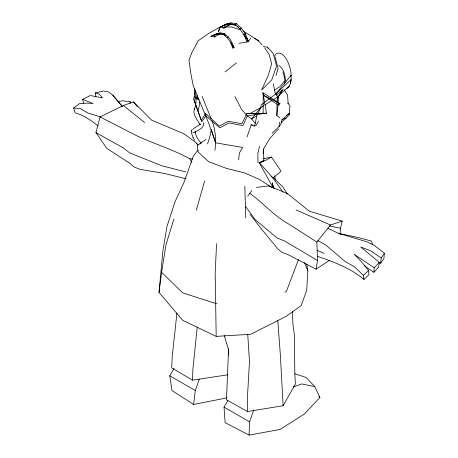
<?xml version="1.0" encoding="UTF-8"?>
<svg xmlns="http://www.w3.org/2000/svg" width="458" height="458" viewBox="0 0 458 458"><rect width="100%" height="100%" fill="white"/><g stroke="black" fill="none" stroke-linecap="round" stroke-linejoin="round"><path stroke-width="0.69" d="M278.287 103.21L278.298 96.151M279.832 117.929L276.821 115.359L276.976 103.571M276.993 102.186L277.445 98.081M262.938 92.739L263.213 95.132L278.899 105.306L279.918 103.645L262.938 92.739L266.459 113.246L246.868 113.401L241.973 123.689L228.227 121.318L219.353 126.127L205.636 113.573L201.291 120.088L193.574 98.98L194.375 96.203L194.581 88.715M227.947 374.764L192.543 380.174L192.875 369.411L197.226 327.092M205.636 113.573L205.905 115.897L201.726 121.788L194.284 100.6L195.314 98.098L195.56 90.598M294.729 373.717L306.053 377.444L314.818 386.644L319.919 397.458L304.37 414.078L280.01 429.444L249.083 435.1L249.576 421.858L253.818 409.853M216.565 243.713L215.174 273.077L216.187 336.384L250.675 334.283L286.124 316.364L301.112 305.663L306.711 290.372L307.839 270.896L306.768 263.985M263.184 153.316L263.436 149.165L269.544 138.78L278.47 128.967M340.099 233.82L340.431 228.261L342.218 221.111L309.373 211.224L287.498 193.591L268.961 185.954L256.491 187.374M271.983 133.341L279.105 126.534L279.374 122.08M364.579 265.903L373.911 272.292L374.203 267.747L379.413 262.411L360.721 246.976L370.751 250.841L381.228 257.963L380.644 263.253L378.772 262.337M193.127 137.658C192.755 135.9 189.309 129.975 192.618 129.471M216.187 336.384L182.65 320.279L159.018 292.399L162.916 250.698L166.935 226.63L174.933 201.995L184.007 182.318L193.224 156.373L197.936 150.144M211.968 120.723C215.649 130.112 216.268 140.457 214.934 150.396M195.6 105.718L196.27 98.138M199.596 102.008L199.178 106.525L197.856 110.75M281.452 122.257L286.204 118.095L289.193 114.803L290.011 105.712L287.756 103.124M327.939 228.347L338.267 233.277L366.801 241.778L373.928 245.15L384.394 253.251L383.861 258.65L380.644 263.253M238.664 159.899L239.339 153.058L242.671 147.459L215.604 142.816L208.808 123.465L193.242 85.835L190.78 73.291L188.994 60.261L191.822 52.681L198.228 40.716L208.98 33.251L220.075 27.085L218.626 31.694L219.537 27.446L220.075 27.085M226.922 397.355L225.737 398.105L193.631 404.448L195.303 390.525L199.304 379.184M276.821 115.359L278.206 103.886M159.018 292.399L161.594 272.298L166.002 244.692L173.885 219.073M247.08 136.902L251.179 124.788L254.224 126.076L255.289 123.276L256.726 115.908L260.831 107.521L261.209 104.871L263.459 103.182M176.954 312.98L172.237 356.353L171.681 367.848L192.543 380.174M249.925 214.172L262.068 229.767L277.903 248.946L281.933 252.335L288.03 254.625L316.077 269.184L317.531 260.533L316.879 242.064L330.464 225.021L342.218 221.111M286.634 88.446A18.194 8.37 76.3 0 0 288.551 87.209C291.626 83.201 291.265 77.78 291.013 73.005A18.194 8.37 76.3 0 0 283.679 55.641A18.194 8.37 76.3 0 0 274.497 56.122M379.413 262.411L378.583 267.163L373.911 272.292M284.584 84.152C286.107 77.671 284.618 69.393 278.836 65.454M211.333 129.368L210.01 136.123L207.56 143.932M233.855 47.615L231.508 41.369L228.313 36.978L224.523 33.543L220.023 32.873L216.611 33.749L210.926 36.508C215.111 33.909 221.351 31.802 225.473 35.735M199.957 123.843L199.877 124.645C199.751 124.421 200.381 123.849 199.934 124.404C197.908 120.454 191.822 113.899 194.639 108.878L194.467 109.187L195.652 105.397M259.468 146.302L257.883 153.464L257.986 162.939M232.91 46.699L230.368 42.027L227.128 37.659L223.344 34.224L224.523 33.543M186.022 178.775L164.559 173.473L140.056 169.363L134.017 166.935L129.654 163.185L106.703 148.306L95.951 132.608L100.102 116.916L123.425 105.489L133.438 101.934L151.73 120.208L183.858 133.753L196.911 143.251M232.401 44.443L234.027 47.621L232.945 48.107L233.019 47.827M196.368 210.17L204.554 181.116M290.504 83.196L291.139 79.52L275.831 93.919L264.587 102.34M276.025 75.444L278.092 68.603L275.166 56.952M212.73 36.325L214.539 37.029L215.455 34.413L216.611 33.749L218.351 34.751L220.023 34.213L224.523 34.877M236.042 25.133C232.773 23.936 228.382 22.82 225.199 24.824L224.054 28.093L219.537 27.446L226.641 23.988L230.906 22.9L236.534 23.736L241.263 28.03L245.265 33.52L248.413 41.335L247.057 41.941L238.818 43.35M277.021 100.107L278.058 97.199L282.174 90.249M298.484 259.577L286.267 291.82L284.865 292.055M195.148 131.784L194.358 132.465L192.921 132.282M224.225 335.376L228.536 349.746L226.481 399.765L247.383 411.553L283.13 405.742L295.324 384.159L294.815 372.772L294.385 335.107L292.977 324.899L292.376 311.555M258.615 121.004L255.988 125.618L254.224 126.076M193.631 404.448L172.013 390.605L169.758 375.778L173.954 368.564M249.083 435.1L225.107 422.62L224.031 407.116L227.878 400.504M290.441 76.452L291.162 75.249L275.831 93.919M381.228 257.963L384.394 253.251M236.534 23.736L235.057 24.589L239.786 28.883L248.413 41.335L250.847 37.968M247.658 196.213L251.837 190.551M279.105 126.534L280.668 124.53L282.031 119.933L289.101 113.498L289.193 114.803M263.751 105.672L260.831 107.521L251.637 118.931L255.289 123.276M317.388 256.308C333.796 261.913 350.525 268.148 363.95 279.449L368.896 274.731L368.621 270.455L360.686 260.883L354.097 254.213L374.203 267.747M289.29 86.03L278.933 95.653L283.09 89.379L276.586 95.035M363.95 279.449L363.343 275.338L368.621 270.455M200.009 143.932L200.696 143.423M199.86 124.576L193.299 128.755M225.124 71.906L236.546 62.838M98.052 125.824L90.232 120.036L82.749 115.582L75.198 112.742L73.606 108.059L79.526 103.542L87.409 103.107L93.088 103.525L82.583 99.38L83.648 103.525M286.244 115.599L289.101 113.498M206.077 139.387L197.18 145.541L198.222 152.073L208.682 161.72L226.515 168.407L244.721 172.987L259.503 179.444L271.754 187.419M274.451 90.295L280.038 86.465L285.277 80.253L282.889 71.958M316.077 269.184L329.571 260.327M264.919 104.928L271.926 100.479M273.094 99.741L277.766 96.775M214.539 37.029L218.351 34.751L218.867 33.543L220.023 32.873M195.217 132.03C198.509 129.969 204.611 127.948 203.352 122.836M256.726 115.908L251.637 118.931L247.246 115.822M230.906 22.9L229.458 23.736L225.199 24.824L219.537 27.446L226.641 23.988M241.263 28.03L239.786 28.883L240.771 29.427M227.128 37.659L228.313 36.978M247.057 41.941L243.833 34.344L245.265 33.52L245.265 35.192M249.799 113.698L260.831 107.521M82.583 99.38L90.352 95.527L102.546 97.92L99.197 94.056L95.356 92.922L95.854 96.953M260.35 162.447L263.882 160.695L263.436 149.165M210.926 36.508L215.455 34.413L218.867 33.543L220.023 34.213M283.055 192.246L273.002 178.007L281.063 171.172L271.434 157.065L265.709 160.34L260.568 162.521M273.163 187.94L259.205 162.584L263.464 160.701M293.194 387.021L301.828 383.913L314.818 386.644M235.83 25.299L230.906 24.572L228.811 25.242L224.054 28.093L222.846 27.623M95.356 92.922L103.388 91.016L108.804 92.081L112.805 95.138L118.301 101.894L121.971 100.771L130.146 101.693L130.261 103.01M281.79 119.429L286.204 118.095M199.969 124.244L200.329 124.273L200.043 124.324M263.516 158.703L271.434 157.065M216.977 303.236L215.575 303.465L182.65 292.851L161.594 272.298M266.459 113.246L247.469 115.742L242.895 125.566L228.977 122.956L219.777 127.822L205.905 115.897M246.868 113.401L263.115 113.555L263.213 95.132L279.918 103.645M225.118 26.965L231.92 27.039L239.374 29.593M100.102 116.916L128.807 131.704C148.386 142.335 170.347 148.06 189.938 158.84L192.801 158.955M73.606 108.059L80.322 108.5L87.816 113.006L100.8 116.99M225.199 24.824L228.811 25.242L229.458 23.736L230.906 24.572M263.155 46.516L267.415 47.163L273.145 53.409L276.575 65.923L271.777 79.829L261.655 89.974L268.211 75.473L271.651 63.868L269.19 54.571L264.655 47.884M251.179 124.788L252.553 125.023M329.313 225.943L340.431 228.261M185.816 171.985L161.674 165.699L129.562 152.829L123.408 147.957L95.951 132.608M342.2 234.817L338.267 233.277L358.316 237.565L371.593 241.085L372.457 244.847M296.091 209.959L330.464 225.021M316.993 250.263L324.075 253.377M317.823 240.616L325.798 245.041L345.28 261.655L354.389 266.728L363.343 275.338M169.758 375.778L195.303 390.525M224.031 407.116L249.576 421.858M317.531 260.533L284.475 240.948L277.067 237.988L255.392 219.806L245.551 206.472M242.969 31.058L258.925 40.877M316.879 242.064L288.156 223.704C273.901 215.695 263.029 202.871 249.77 193.385M123.425 105.489L144.625 122.509M237.582 26.358L238.635 27.314M271.497 176.57L273.002 178.007L259.205 162.584M273.397 177.67L282.838 186.938L287.384 194.083M318.911 396.462L319.919 397.458M201.428 143.251C198.262 140.234 195.526 136.066 195.177 131.417M196.476 143.302L198.137 145.031M118.301 101.894L122.406 106.582M112.805 95.138L122.395 106.445M133.438 101.934L137.463 106.708M246.702 115.433L241.481 109.159L234.891 96.581M278.058 97.199L275.121 92.877L273.277 83.803M284.178 89.825L287.572 95.018L288.179 103.857M234.027 47.621L230.368 42.027L232.945 48.107M193.11 137.623L194.702 140.463M243.833 34.344L245.728 37.991M246.524 37.648L248.413 41.335M194.375 96.203L195.314 98.098M189.938 158.84L191.776 162.533M304.415 262.594L307.839 270.896M202.138 96.466L211.19 118.788M267.415 47.163L267.844 48.308M274.147 188.748L272.166 182.868L273.352 187.929M211.544 130.038L215.604 142.816M191.352 130.553L191.461 130.948M274.708 175.82L275.441 179.988M277.794 320.68L280.325 354.435L283.13 405.742M247.732 334.277L249.473 361.654L247.314 399.702L247.383 411.553M244.853 186.177L245.723 217.951M130.146 101.693L130.175 103.09M228.462 348.738L228.479 355.065M254.574 38.38A17.891 13.007 59.8 0 1 262.085 44.987M194.69 94.228A4.849 3.819 -38.2 0 1 194.633 92.098M198.337 98.888A4.849 3.819 -38.2 0 1 197.072 95.201M199.035 99.621A1.895 0.704 21 0 1 196.7 98.722A1.895 0.704 21 0 1 196.722 97.743M198.583 98.35A1.895 0.704 21 0 1 196.734 96.85"/></g></svg>
